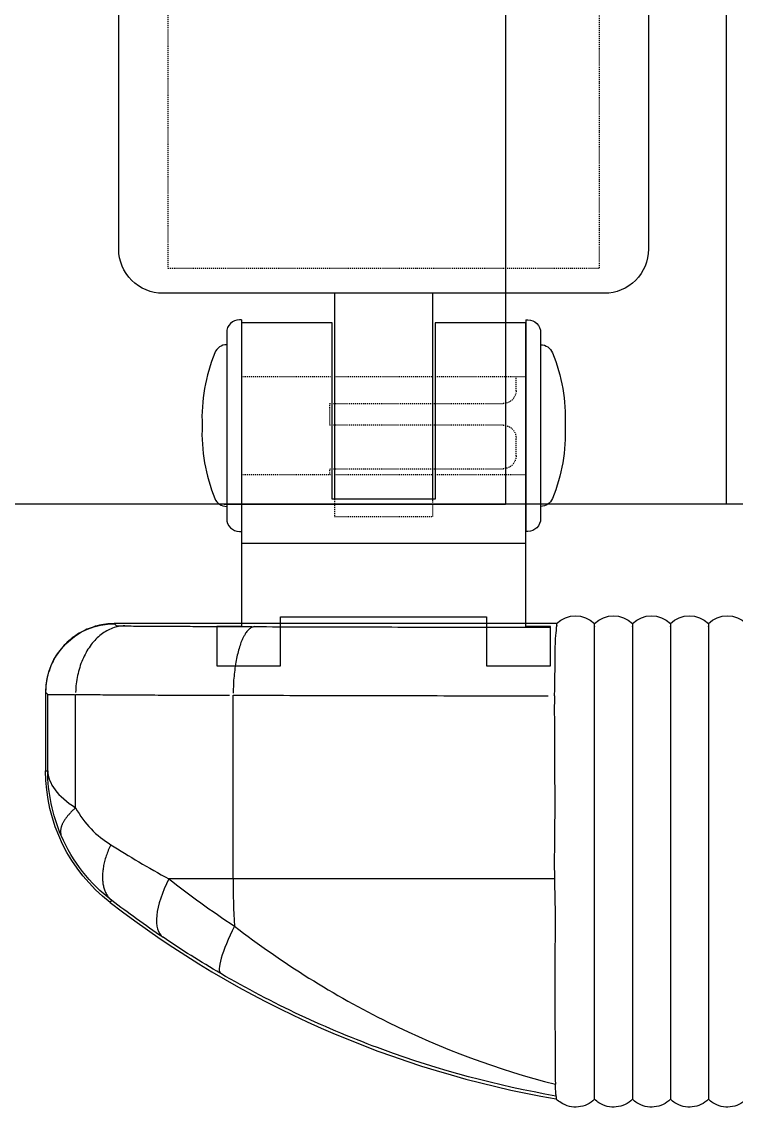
# Model space of a CAD drawing. Header units: millimetres. Extents: x -105683 to 94728, y -31127 to 151123.
# Drawn here: x -2346.8 to -2274, y -6086.6 to -5975.8 of the extents above; entities that cross this region are included whole.
import ezdxf

# ---------------------------------------------------------------- set-up
doc = ezdxf.new("R2010")
doc.units = ezdxf.units.MM
doc.linetypes.add('xr_plan$0$AXR-B3F$0$HIDDEN', pattern=[0.375, 0.25, -0.125])
doc.layers.add('e-plan', color=9, linetype='Continuous')

# ---------------------------------------------------------------- blocks, each defined once
blk = doc.blocks.new('xr_plan$0$AXR-B3F$0$A$C4A476E5C')
at = {"layer": 'e-plan'}
for points in [[(20.25, 16, 0.306902), (19.43, 17.21, 0.108318), (12, 18.5, 0.10812), (4.57, 17.21, 0.306686), (3.75, 16)], [(22.8, 14.5), (22.8, 14.7, 0.414214), (21.5, 16), (2.5, 16, 0.414214), (1.2, 14.7), (1.2, 14.5)], [(22.8, -14.5), (22.8, -14.7, -0.414214), (21.5, -16), (2.5, -16, -0.414214), (1.2, -14.7), (1.2, -14.5)], [(20.25, -16, -0.306902), (19.43, -17.21, -0.108318), (12, -18.5, -0.10812), (4.57, -17.21, -0.306686), (3.75, -16)]]:
    blk.add_lwpolyline(points, format="xyb", dxfattribs=at)
for points in [[(-8.5, 14.5), (22.5, 14.5), (22.5, 5.25), (4.5, 5.25), (4.5, -5.25), (22.5, -5.25), (22.5, -14.5), (-8.5, -14.5), (-8.5, -17), (-12.5, -17), (-12.5, -10.5), (-7.5, -10.5), (-7.5, 0), (-7.5, 10.5), (-12.5, 10.5), (-12.5, 17), (-8.5, 17), (-8.5, 14.5), (-8.5, 17)], [(0, -14.5), (0, 14.5)], [(22.8, 14.5), (1.2, 14.5)], [(4.5, 5), (25.5, 5)], [(25.5, -5), (4.5, -5)], [(22.8, -14.5), (1.2, -14.5)]]:
    blk.add_lwpolyline(points, dxfattribs=at)
at = {"layer": 'e-plan', "linetype": 'xr_plan$0$AXR-B3F$0$HIDDEN', "ltscale": 0.08}
for points in [[(7.01, 5.25), (7.01, 14.5)], [(17, 5.25), (17, 14.5)], [(4.5, -5), (2.74, -5), (2.74, 5), (4.5, 5)], [(7, -5), (7, 5)], [(17, -5), (17, 5)], [(7.01, -14.5), (7.01, -5.25)], [(17, -14.5), (17, -5.25)]]:
    blk.add_lwpolyline(points, dxfattribs=at)
blk.add_lwpolyline([(7, -5.5), (7.6, -5.5), (7.6, 12.2, -0.414214), (8.9, 13.5), (10.73, 13.5, -0.414214), (12.03, 12.2), (12.03, -5.5), (14.26, -5.5), (14.26, 12.2, -0.414214), (15.56, 13.5), (17, 13.5)], format="xyb", dxfattribs=at)
blk = doc.blocks.new('xr_plan$0$AXR-B3F$0$A$C60F43BED')
at = {"layer": 'e-plan'}
blk.add_lwpolyline([(-10.06, 27), (-35.56, 27, 0.414214), (-40.06, 22.5), (-40.06, -22.5, 0.414214), (-35.56, -27), (-10.06, -27)], format="xyb", dxfattribs=at)
blk.add_lwpolyline([(-10.06, -27), (-10.06, 27)], dxfattribs=at)
at = {"layer": 'e-plan', "linetype": 'xr_plan$0$AXR-B3F$0$HIDDEN', "ltscale": 0.08}
for points in [[(-10.06, -22), (-37.5, -22), (-37.5, 22), (-10.06, 22)], [(-10.06, 22), (0, 22), (0, -22), (-10.06, -22)]]:
    blk.add_lwpolyline(points, dxfattribs=at)
blk = doc.blocks.new('Xref-지하1층')
at = {"layer": 'e-plan'}
for p, q in [((1227.5, 8680), (1227.5, 5880)), ((1227.5, 8680), (1227.5, 5880)), ((1250, 8680), (1250, 5880)), ((1250, 8680), (1250, 5880)), ((2600, 5880), (-100, 5880)), ((1198.83, 5880), (1227.5, 5880))]:
    blk.add_line(p, q, dxfattribs=at)
at = {"layer": 'e-plan', "linetype": 'Continuous'}
for p, q in [((1187.63, 5867.8), (1187.85, 5867.58)), ((1232.72, 5867.8), (1187.63, 5867.8)), ((1180.85, 5860.58), (1180.63, 5860.8)), ((1180.63, 5860.8), (1180.63, 5852.78)), ((1180.85, 5852.78), (1180.85, 5860.58)), ((1183.69, 5849.01), (1183.69, 5860.56)), ((1199.75, 5841.74), (1199.75, 5860.49))]:
    blk.add_line(p, q, dxfattribs=at)
for points in [[(1187.63, 5867.8, 0), (1187.41, 5867.79, 0), (1187.19, 5867.78, 0), (1186.97, 5867.77, 0), (1186.76, 5867.74, 0), (1186.54, 5867.71, 0), (1186.32, 5867.67, 0), (1186.11, 5867.63, 0), (1185.89, 5867.58, 0), (1185.68, 5867.52, 0), (1185.47, 5867.45, 0), (1185.26, 5867.38, 0), (1185.06, 5867.31, 0), (1184.85, 5867.22, 0), (1184.65, 5867.13, 0), (1184.45, 5867.03, 0), (1184.26, 5866.93, 0), (1184.07, 5866.82, 0), (1183.88, 5866.71, 0), (1183.7, 5866.59, 0), (1183.52, 5866.46, 0), (1183.34, 5866.33, 0), (1183.17, 5866.19, 0), (1183, 5866.05, 0), (1182.84, 5865.9, 0), (1182.68, 5865.75, 0), (1182.53, 5865.59, 0), (1182.38, 5865.43, 0), (1182.24, 5865.26, 0), (1182.1, 5865.09, 0), (1181.97, 5864.91, 0), (1181.84, 5864.73, 0), (1181.72, 5864.55, 0), (1181.61, 5864.36, 0), (1181.5, 5864.17, 0), (1181.4, 5863.98, 0), (1181.3, 5863.78, 0), (1181.21, 5863.58, 0), (1181.12, 5863.37, 0), (1181.05, 5863.17, 0), (1180.98, 5862.96, 0), (1180.91, 5862.75, 0), (1180.85, 5862.54, 0), (1180.8, 5862.32, 0), (1180.76, 5862.11, 0), (1180.72, 5861.89, 0), (1180.69, 5861.68, 0), (1180.66, 5861.46, 0), (1180.65, 5861.24, 0), (1180.64, 5861.02, 0)], [(1188.7, 5867.56, 0), (1188.54, 5867.56, 0), (1188.39, 5867.55, 0), (1188.23, 5867.53, 0), (1188.07, 5867.5, 0), (1187.92, 5867.47, 0), (1187.76, 5867.43, 0), (1187.61, 5867.39, 0), (1187.46, 5867.33, 0), (1187.31, 5867.27, 0), (1187.16, 5867.21, 0), (1187.01, 5867.14, 0), (1186.86, 5867.06, 0), (1186.72, 5866.97, 0), (1186.57, 5866.88, 0), (1186.43, 5866.79, 0), (1186.29, 5866.68, 0), (1186.16, 5866.57, 0), (1186.02, 5866.46, 0), (1185.89, 5866.34, 0), (1185.76, 5866.21, 0), (1185.64, 5866.08, 0), (1185.51, 5865.94, 0), (1185.39, 5865.8, 0), (1185.28, 5865.65, 0), (1185.17, 5865.5, 0), (1185.06, 5865.34, 0), (1184.95, 5865.18, 0), (1184.85, 5865.01, 0), (1184.75, 5864.84, 0), (1184.65, 5864.66, 0), (1184.56, 5864.48, 0), (1184.48, 5864.3, 0), (1184.39, 5864.11, 0), (1184.32, 5863.92, 0), (1184.24, 5863.73, 0), (1184.17, 5863.53, 0), (1184.11, 5863.33, 0), (1184.05, 5863.13, 0), (1183.99, 5862.92, 0), (1183.94, 5862.72, 0), (1183.89, 5862.51, 0), (1183.85, 5862.3, 0), (1183.81, 5862.08, 0), (1183.78, 5861.87, 0), (1183.75, 5861.65, 0), (1183.73, 5861.44, 0), (1183.71, 5861.22, 0), (1183.7, 5861, 0), (1183.69, 5860.78, 0)], [(1187.85, 5867.58, 0), (1187.85, 5867.58, 0), (1187.85, 5867.58, 0), (1187.85, 5867.58, 0), (1187.86, 5867.58, 0), (1187.86, 5867.58, 0), (1187.87, 5867.58, 0), (1187.87, 5867.58, 0), (1187.88, 5867.58, 0), (1187.88, 5867.58, 0), (1187.89, 5867.58, 0), (1187.9, 5867.58, 0), (1187.91, 5867.58, 0), (1187.91, 5867.57, 0), (1187.92, 5867.57, 0), (1187.93, 5867.57, 0), (1187.95, 5867.57, 0), (1187.96, 5867.57, 0), (1187.97, 5867.57, 0), (1187.98, 5867.57, 0), (1188, 5867.57, 0), (1188.01, 5867.57, 0), (1188.03, 5867.57, 0), (1188.04, 5867.57, 0), (1188.06, 5867.57, 0), (1188.08, 5867.57, 0), (1188.09, 5867.57, 0), (1188.11, 5867.57, 0), (1188.13, 5867.57, 0), (1188.15, 5867.57, 0), (1188.17, 5867.57, 0), (1188.19, 5867.57, 0), (1188.21, 5867.57, 0), (1188.24, 5867.57, 0), (1188.26, 5867.57, 0), (1188.28, 5867.57, 0), (1188.31, 5867.57, 0), (1188.33, 5867.57, 0), (1188.36, 5867.57, 0), (1188.38, 5867.57, 0), (1188.41, 5867.57, 0), (1188.43, 5867.56, 0), (1188.46, 5867.56, 0), (1188.49, 5867.56, 0), (1188.52, 5867.56, 0), (1188.55, 5867.56, 0), (1188.58, 5867.56, 0), (1188.61, 5867.56, 0), (1188.64, 5867.56, 0), (1188.67, 5867.56, 0)], [(1188.7, 5867.56, 0), (1188.92, 5867.56, 0), (1189.15, 5867.56, 0), (1189.37, 5867.56, 0), (1189.6, 5867.55, 0), (1189.83, 5867.55, 0), (1190.06, 5867.55, 0), (1190.29, 5867.55, 0), (1190.53, 5867.55, 0), (1190.77, 5867.55, 0), (1191.01, 5867.54, 0), (1191.25, 5867.54, 0), (1191.49, 5867.54, 0), (1191.74, 5867.54, 0), (1191.99, 5867.54, 0), (1192.24, 5867.53, 0), (1192.49, 5867.53, 0), (1192.74, 5867.53, 0), (1193, 5867.53, 0), (1193.25, 5867.53, 0), (1193.51, 5867.53, 0), (1193.77, 5867.52, 0), (1194.03, 5867.52, 0), (1194.3, 5867.52, 0), (1194.56, 5867.52, 0), (1194.83, 5867.52, 0), (1195.1, 5867.52, 0), (1195.37, 5867.52, 0), (1195.64, 5867.51, 0), (1195.91, 5867.51, 0), (1196.18, 5867.51, 0), (1196.46, 5867.51, 0), (1196.74, 5867.51, 0), (1197.02, 5867.51, 0), (1197.3, 5867.51, 0), (1197.58, 5867.51, 0), (1197.86, 5867.5, 0), (1198.15, 5867.5, 0), (1198.43, 5867.5, 0), (1198.72, 5867.5, 0), (1199.01, 5867.5, 0), (1199.3, 5867.5, 0), (1199.59, 5867.5, 0), (1199.88, 5867.5, 0), (1200.17, 5867.5, 0), (1200.47, 5867.49, 0), (1200.76, 5867.49, 0), (1201.06, 5867.49, 0), (1201.35, 5867.49, 0), (1201.65, 5867.49, 0)], [(1201.95, 5867.49, 0), (1201.88, 5867.48, 0), (1201.81, 5867.47, 0), (1201.74, 5867.45, 0), (1201.68, 5867.43, 0), (1201.61, 5867.4, 0), (1201.54, 5867.36, 0), (1201.47, 5867.31, 0), (1201.41, 5867.26, 0), (1201.34, 5867.2, 0), (1201.27, 5867.13, 0), (1201.21, 5867.06, 0), (1201.14, 5866.98, 0), (1201.08, 5866.9, 0), (1201.02, 5866.81, 0), (1200.96, 5866.71, 0), (1200.89, 5866.6, 0), (1200.83, 5866.5, 0), (1200.78, 5866.38, 0), (1200.72, 5866.26, 0), (1200.66, 5866.13, 0), (1200.61, 5866, 0), (1200.55, 5865.86, 0), (1200.5, 5865.72, 0), (1200.45, 5865.57, 0), (1200.4, 5865.42, 0), (1200.35, 5865.26, 0), (1200.3, 5865.1, 0), (1200.26, 5864.93, 0), (1200.22, 5864.76, 0), (1200.17, 5864.59, 0), (1200.13, 5864.41, 0), (1200.1, 5864.22, 0), (1200.06, 5864.04, 0), (1200.03, 5863.85, 0), (1199.99, 5863.65, 0), (1199.96, 5863.46, 0), (1199.93, 5863.26, 0), (1199.91, 5863.05, 0), (1199.88, 5862.85, 0), (1199.86, 5862.64, 0), (1199.84, 5862.43, 0), (1199.82, 5862.22, 0), (1199.8, 5862.01, 0), (1199.79, 5861.79, 0), (1199.78, 5861.58, 0), (1199.77, 5861.36, 0), (1199.76, 5861.15, 0), (1199.75, 5860.93, 0), (1199.75, 5860.71, 0)], [(1201.95, 5867.49, 0), (1202.55, 5867.49, 0), (1203.15, 5867.49, 0), (1203.75, 5867.48, 0), (1204.35, 5867.48, 0), (1204.95, 5867.48, 0), (1205.56, 5867.48, 0), (1206.16, 5867.48, 0), (1206.77, 5867.48, 0), (1207.37, 5867.47, 0), (1207.98, 5867.47, 0), (1208.58, 5867.47, 0), (1209.19, 5867.47, 0), (1209.8, 5867.47, 0), (1210.41, 5867.47, 0), (1211.02, 5867.47, 0), (1211.63, 5867.46, 0), (1212.24, 5867.46, 0), (1212.85, 5867.46, 0), (1213.46, 5867.46, 0), (1214.07, 5867.46, 0), (1214.69, 5867.46, 0), (1215.3, 5867.46, 0), (1215.91, 5867.46, 0), (1216.53, 5867.45, 0), (1217.15, 5867.45, 0), (1217.76, 5867.45, 0), (1218.38, 5867.45, 0), (1219, 5867.45, 0), (1219.61, 5867.45, 0), (1220.23, 5867.45, 0), (1220.85, 5867.45, 0), (1221.47, 5867.45, 0), (1222.09, 5867.44, 0), (1222.71, 5867.44, 0), (1223.33, 5867.44, 0), (1223.95, 5867.44, 0), (1224.57, 5867.44, 0), (1225.2, 5867.44, 0), (1225.82, 5867.44, 0), (1226.44, 5867.44, 0), (1227.06, 5867.44, 0), (1227.69, 5867.44, 0), (1228.31, 5867.44, 0), (1228.94, 5867.43, 0), (1229.56, 5867.43, 0), (1230.19, 5867.43, 0), (1230.81, 5867.43, 0), (1231.44, 5867.43, 0), (1232.06, 5867.43, 0)], [(1180.85, 5860.58, 0), (1180.85, 5860.58, 0), (1180.86, 5860.58, 0), (1180.86, 5860.58, 0), (1180.87, 5860.58, 0), (1180.89, 5860.58, 0), (1180.9, 5860.58, 0), (1180.92, 5860.58, 0), (1180.94, 5860.58, 0), (1180.96, 5860.58, 0), (1180.98, 5860.58, 0), (1181.01, 5860.58, 0), (1181.03, 5860.58, 0), (1181.06, 5860.58, 0), (1181.1, 5860.57, 0), (1181.13, 5860.57, 0), (1181.17, 5860.57, 0), (1181.21, 5860.57, 0), (1181.25, 5860.57, 0), (1181.29, 5860.57, 0), (1181.34, 5860.57, 0), (1181.39, 5860.57, 0), (1181.44, 5860.57, 0), (1181.49, 5860.57, 0), (1181.55, 5860.57, 0), (1181.6, 5860.57, 0), (1181.66, 5860.57, 0), (1181.72, 5860.57, 0), (1181.79, 5860.57, 0), (1181.85, 5860.57, 0), (1181.92, 5860.57, 0), (1181.99, 5860.57, 0), (1182.06, 5860.57, 0), (1182.14, 5860.57, 0), (1182.21, 5860.57, 0), (1182.29, 5860.57, 0), (1182.37, 5860.57, 0), (1182.45, 5860.57, 0), (1182.53, 5860.57, 0), (1182.62, 5860.57, 0), (1182.71, 5860.57, 0), (1182.8, 5860.57, 0), (1182.89, 5860.56, 0), (1182.98, 5860.56, 0), (1183.08, 5860.56, 0), (1183.17, 5860.56, 0), (1183.27, 5860.56, 0), (1183.37, 5860.56, 0), (1183.48, 5860.56, 0), (1183.58, 5860.56, 0)], [(1183.69, 5860.56, 0), (1183.95, 5860.56, 0), (1184.22, 5860.56, 0), (1184.5, 5860.56, 0), (1184.77, 5860.55, 0), (1185.05, 5860.55, 0), (1185.33, 5860.55, 0), (1185.62, 5860.55, 0), (1185.9, 5860.55, 0), (1186.19, 5860.55, 0), (1186.48, 5860.54, 0), (1186.78, 5860.54, 0), (1187.07, 5860.54, 0), (1187.37, 5860.54, 0), (1187.67, 5860.54, 0), (1187.97, 5860.53, 0), (1188.28, 5860.53, 0), (1188.58, 5860.53, 0), (1188.89, 5860.53, 0), (1189.2, 5860.53, 0), (1189.52, 5860.53, 0), (1189.83, 5860.53, 0), (1190.15, 5860.52, 0), (1190.47, 5860.52, 0), (1190.79, 5860.52, 0), (1191.11, 5860.52, 0), (1191.44, 5860.52, 0), (1191.76, 5860.52, 0), (1192.09, 5860.51, 0), (1192.42, 5860.51, 0), (1192.76, 5860.51, 0), (1193.09, 5860.51, 0), (1193.43, 5860.51, 0), (1193.77, 5860.51, 0), (1194.11, 5860.51, 0), (1194.45, 5860.51, 0), (1194.79, 5860.5, 0), (1195.13, 5860.5, 0), (1195.48, 5860.5, 0), (1195.83, 5860.5, 0), (1196.18, 5860.5, 0), (1196.53, 5860.5, 0), (1196.88, 5860.5, 0), (1197.23, 5860.5, 0), (1197.59, 5860.5, 0), (1197.95, 5860.49, 0), (1198.3, 5860.49, 0), (1198.66, 5860.49, 0), (1199.02, 5860.49, 0), (1199.38, 5860.49, 0)], [(1199.75, 5860.49, 0), (1200.39, 5860.49, 0), (1201.02, 5860.49, 0), (1201.66, 5860.48, 0), (1202.31, 5860.48, 0), (1202.95, 5860.48, 0), (1203.59, 5860.48, 0), (1204.23, 5860.48, 0), (1204.88, 5860.48, 0), (1205.52, 5860.47, 0), (1206.17, 5860.47, 0), (1206.81, 5860.47, 0), (1207.46, 5860.47, 0), (1208.11, 5860.47, 0), (1208.76, 5860.47, 0), (1209.41, 5860.47, 0), (1210.06, 5860.46, 0), (1210.71, 5860.46, 0), (1211.36, 5860.46, 0), (1212.01, 5860.46, 0), (1212.67, 5860.46, 0), (1213.32, 5860.46, 0), (1213.98, 5860.46, 0), (1214.63, 5860.46, 0), (1215.29, 5860.45, 0), (1215.94, 5860.45, 0), (1216.6, 5860.45, 0), (1217.26, 5860.45, 0), (1217.91, 5860.45, 0), (1218.57, 5860.45, 0), (1219.23, 5860.45, 0), (1219.89, 5860.45, 0), (1220.55, 5860.45, 0), (1221.21, 5860.44, 0), (1221.87, 5860.44, 0), (1222.54, 5860.44, 0), (1223.2, 5860.44, 0), (1223.86, 5860.44, 0), (1224.52, 5860.44, 0), (1225.19, 5860.44, 0), (1225.85, 5860.44, 0), (1226.52, 5860.44, 0), (1227.18, 5860.44, 0), (1227.85, 5860.44, 0), (1228.51, 5860.43, 0), (1229.18, 5860.43, 0), (1229.84, 5860.43, 0), (1230.51, 5860.43, 0), (1231.18, 5860.43, 0), (1231.85, 5860.43, 0)], [(1183.69, 5849.01, 0), (1183.61, 5848.94, 0), (1183.54, 5848.88, 0), (1183.48, 5848.81, 0), (1183.41, 5848.75, 0), (1183.34, 5848.68, 0), (1183.28, 5848.62, 0), (1183.22, 5848.56, 0), (1183.16, 5848.49, 0), (1183.1, 5848.43, 0), (1183.04, 5848.37, 0), (1182.99, 5848.3, 0), (1182.93, 5848.24, 0), (1182.88, 5848.18, 0), (1182.83, 5848.12, 0), (1182.78, 5848.05, 0), (1182.73, 5847.99, 0), (1182.69, 5847.93, 0), (1182.65, 5847.87, 0), (1182.6, 5847.81, 0), (1182.56, 5847.75, 0), (1182.53, 5847.69, 0), (1182.49, 5847.63, 0), (1182.45, 5847.57, 0), (1182.42, 5847.51, 0), (1182.39, 5847.45, 0), (1182.36, 5847.39, 0), (1182.33, 5847.33, 0), (1182.31, 5847.27, 0), (1182.29, 5847.22, 0), (1182.26, 5847.16, 0), (1182.24, 5847.1, 0), (1182.23, 5847.05, 0), (1182.21, 5846.99, 0), (1182.2, 5846.94, 0), (1182.18, 5846.89, 0), (1182.17, 5846.83, 0), (1182.17, 5846.78, 0), (1182.16, 5846.73, 0), (1182.15, 5846.68, 0), (1182.15, 5846.63, 0), (1182.15, 5846.58, 0), (1182.15, 5846.53, 0), (1182.15, 5846.48, 0), (1182.16, 5846.43, 0), (1182.17, 5846.39, 0), (1182.18, 5846.34, 0), (1182.19, 5846.29, 0), (1182.2, 5846.25, 0), (1182.21, 5846.21, 0)], [(1187.27, 5845.24, 0), (1187.2, 5845.1, 0), (1187.14, 5844.96, 0), (1187.08, 5844.81, 0), (1187.02, 5844.67, 0), (1186.96, 5844.52, 0), (1186.91, 5844.38, 0), (1186.86, 5844.24, 0), (1186.81, 5844.09, 0), (1186.77, 5843.95, 0), (1186.72, 5843.81, 0), (1186.68, 5843.67, 0), (1186.65, 5843.53, 0), (1186.61, 5843.39, 0), (1186.58, 5843.26, 0), (1186.55, 5843.12, 0), (1186.53, 5842.99, 0), (1186.51, 5842.85, 0), (1186.49, 5842.72, 0), (1186.47, 5842.59, 0), (1186.46, 5842.46, 0), (1186.44, 5842.33, 0), (1186.44, 5842.2, 0), (1186.43, 5842.08, 0), (1186.43, 5841.96, 0), (1186.43, 5841.83, 0), (1186.43, 5841.71, 0), (1186.44, 5841.6, 0), (1186.45, 5841.48, 0), (1186.46, 5841.37, 0), (1186.48, 5841.26, 0), (1186.49, 5841.15, 0), (1186.52, 5841.04, 0), (1186.54, 5840.94, 0), (1186.57, 5840.83, 0), (1186.6, 5840.73, 0), (1186.63, 5840.64, 0), (1186.66, 5840.54, 0), (1186.7, 5840.45, 0), (1186.74, 5840.36, 0), (1186.79, 5840.27, 0), (1186.83, 5840.19, 0), (1186.88, 5840.11, 0), (1186.93, 5840.03, 0), (1186.99, 5839.95, 0), (1187.04, 5839.88, 0), (1187.1, 5839.81, 0), (1187.17, 5839.74, 0), (1187.23, 5839.68, 0), (1187.3, 5839.61, 0)]]:
    blk.add_polyline3d(points, dxfattribs=at)
at = {"layer": 'e-plan', "linetype": 'Continuous', "extrusion": (1e-16, -2.22045e-32, -1)}
for centre, radius, start, end in [((-1234.65, 5865.84), 2.75, 45.2805, 134.7195), ((-1238.52, 5865.84), 2.75, 45.2805, 134.7195), ((-1242.39, 5865.84), 2.75, 45.2805, 134.7195), ((-1246.26, 5865.84), 2.75, 45.2805, 134.7195), ((-1250.13, 5865.84), 2.75, 45.2805, 134.7195), ((-1197.63, 5852.78), 17, 307.8193, 0)]:
    blk.add_arc(centre, radius, start, end, dxfattribs=at)
at = {"layer": 'e-plan', "linetype": 'Continuous', "extrusion": (-0.008726, 0.008726, -0.999924)}
blk.add_arc((-1187.59, 5860.66, 40.08), 7, 0, 89.9956, dxfattribs=at)
at = {"layer": 'e-plan', "linetype": 'Continuous'}
blk.add_arc((1250.13, 5920.42), 102.62, 232.1807, 260.2103, dxfattribs=at)
for points, knots in [([(1232.51, 5860.43), (1232.59, 5862.27), (1232.54, 5864.08), (1232.61, 5866.65), (1232.79, 5867.41), (1232.69, 5867.43)], [0, 0, 0, 0, 0.5, 0.5, 1, 1, 1, 1]), ([(1232.72, 5867.8), (1232.72, 5867.74), (1232.73, 5867.68), (1232.73, 5867.58), (1232.72, 5867.55), (1232.71, 5867.51), (1232.7, 5867.49), (1232.7, 5867.47), (1232.7, 5867.46), (1232.68, 5867.45), (1232.64, 5867.44), (1232.69, 5867.43)], [0, 0, 0, 0, 0.5, 0.5, 0.75, 0.75, 0.875, 0.875, 0.9375, 0.9375, 1, 1, 1, 1]), ([(1236.59, 5819.26), (1236.59, 5819.31), (1236.59, 5819.38), (1236.59, 5819.47), (1236.59, 5819.5), (1236.59, 5819.53), (1236.59, 5819.49), (1236.59, 5819.69), (1236.59, 5820.18), (1236.59, 5820.86), (1236.59, 5821.88), (1236.59, 5824.6), (1236.59, 5829.62), (1236.59, 5836.39), (1236.59, 5842), (1236.59, 5847.62), (1236.59, 5853.24), (1236.59, 5858.16), (1236.59, 5860.97), (1236.59, 5863.74), (1236.59, 5866.63), (1236.59, 5867.54), (1236.59, 5867.47), (1236.59, 5867.49), (1236.59, 5867.56), (1236.59, 5867.7), (1236.59, 5867.8)], [0, 0, 0, 0, 0.125, 0.1875, 0.21875, 0.234375, 0.25, 0.265625, 0.273438, 0.28125, 0.296875, 0.3125, 0.375, 0.4375, 0.46875, 0.5, 0.5625, 0.59375, 0.609375, 0.625, 0.65625, 0.6875, 0.703125, 0.71875, 0.75, 1, 1, 1, 1]), ([(1240.46, 5867.8), (1240.46, 5867.7), (1240.46, 5867.56), (1240.46, 5867.49), (1240.46, 5867.47), (1240.46, 5867.54), (1240.46, 5866.63), (1240.46, 5863.74), (1240.46, 5860.97), (1240.46, 5858.16), (1240.46, 5853.24), (1240.46, 5847.62), (1240.46, 5842), (1240.46, 5836.39), (1240.46, 5829.62), (1240.46, 5824.6), (1240.46, 5821.88), (1240.46, 5820.86), (1240.46, 5820.18), (1240.46, 5819.69), (1240.46, 5819.49), (1240.46, 5819.53), (1240.46, 5819.5), (1240.46, 5819.47), (1240.46, 5819.38), (1240.46, 5819.31), (1240.46, 5819.26)], [0, 0, 0, 0, 0.25, 0.28125, 0.296875, 0.3125, 0.34375, 0.375, 0.390625, 0.40625, 0.4375, 0.5, 0.53125, 0.5625, 0.625, 0.6875, 0.703125, 0.71875, 0.726563, 0.734375, 0.75, 0.765625, 0.78125, 0.8125, 0.875, 1, 1, 1, 1]), ([(1244.33, 5867.8), (1244.33, 5867.7), (1244.33, 5867.56), (1244.33, 5867.49), (1244.33, 5867.47), (1244.33, 5867.54), (1244.33, 5866.63), (1244.33, 5863.74), (1244.33, 5860.97), (1244.33, 5858.16), (1244.33, 5853.24), (1244.33, 5847.62), (1244.33, 5842), (1244.33, 5836.39), (1244.33, 5829.62), (1244.33, 5824.6), (1244.33, 5821.88), (1244.33, 5820.86), (1244.33, 5820.18), (1244.33, 5819.69), (1244.33, 5819.49), (1244.33, 5819.53), (1244.33, 5819.5), (1244.33, 5819.47), (1244.33, 5819.38), (1244.33, 5819.31), (1244.33, 5819.26)], [0, 0, 0, 0, 0.25, 0.28125, 0.296875, 0.3125, 0.34375, 0.375, 0.390625, 0.40625, 0.4375, 0.5, 0.53125, 0.5625, 0.625, 0.6875, 0.703125, 0.71875, 0.726563, 0.734375, 0.75, 0.765625, 0.78125, 0.8125, 0.875, 1, 1, 1, 1]), ([(1248.2, 5867.8), (1248.2, 5867.7), (1248.2, 5867.56), (1248.2, 5867.49), (1248.2, 5867.47), (1248.2, 5867.54), (1248.2, 5866.63), (1248.2, 5863.74), (1248.2, 5860.97), (1248.2, 5858.16), (1248.2, 5853.24), (1248.2, 5847.62), (1248.2, 5842), (1248.2, 5836.39), (1248.2, 5829.62), (1248.2, 5824.6), (1248.2, 5821.88), (1248.2, 5820.86), (1248.2, 5820.18), (1248.2, 5819.69), (1248.2, 5819.49), (1248.2, 5819.53), (1248.2, 5819.5), (1248.2, 5819.47), (1248.2, 5819.38), (1248.2, 5819.31), (1248.2, 5819.26)], [0, 0, 0, 0, 0.25, 0.28125, 0.296875, 0.3125, 0.34375, 0.375, 0.390625, 0.40625, 0.4375, 0.5, 0.53125, 0.5625, 0.625, 0.6875, 0.703125, 0.71875, 0.726563, 0.734375, 0.75, 0.765625, 0.78125, 0.8125, 0.875, 1, 1, 1, 1]), ([(1232.51, 5860.43), (1232.45, 5858.87), (1232.52, 5857.32), (1232.52, 5854.2), (1232.52, 5852.64), (1232.53, 5849.53), (1232.53, 5847.97), (1232.5, 5844.86), (1232.46, 5843.3), (1232.51, 5841.74)], [0, 0, 0, 0, 0.25, 0.25, 0.5, 0.5, 0.75, 0.75, 1, 1, 1, 1]), ([(1193.2, 5841.74), (1192.51, 5840.41), (1192.07, 5839.08), (1191.85, 5836.95), (1192.08, 5836.16), (1192.6, 5835.79)], [0, 0, 0, 0, 0.5, 0.5, 1, 1, 1, 1]), ([(1232.5, 5841.74), (1232.63, 5837.57), (1232.52, 5833.47), (1232.54, 5828.02), (1232.56, 5826.32), (1232.58, 5823.3), (1232.53, 5821.95), (1232.6, 5820.81)], [0, 0, 0, 0, 0.5, 0.5, 0.75, 0.75, 1, 1, 1, 1]), ([(1199.89, 5836.92), (1199.26, 5835.67), (1198.78, 5834.51), (1198.28, 5832.79), (1198.26, 5832.24), (1198.49, 5832.09)], [0, 0, 0, 0, 0.5, 0.5, 1, 1, 1, 1]), ([(1199.89, 5836.92), (1202.31, 5835.06), (1204.87, 5833.26), (1210.08, 5830.01), (1212.76, 5828.5), (1221.04, 5824.39), (1226.75, 5822.27), (1232.6, 5820.81)], [0, 0, 0, 0, 0.25, 0.25, 0.5, 0.5, 1, 1, 1, 1]), ([(1232.66, 5819.59), (1226.67, 5820.64), (1220.78, 5822.22), (1209.25, 5826.44), (1203.74, 5829.03), (1198.49, 5832.09)], [0, 0, 0, 0, 0.5, 0.5, 1, 1, 1, 1]), ([(1232.66, 5819.59), (1232.69, 5819.59), (1232.66, 5819.71), (1232.62, 5820.13), (1232.62, 5820.43), (1232.6, 5820.81)], [0, 0, 0, 0, 0.5, 0.5, 1, 1, 1, 1]), ([(1232.66, 5819.59), (1232.6, 5819.59), (1232.67, 5819.57), (1232.67, 5819.54), (1232.67, 5819.53), (1232.68, 5819.49), (1232.68, 5819.47), (1232.68, 5819.39), (1232.68, 5819.34), (1232.68, 5819.29)], [0, 0, 0, 0, 0.125, 0.125, 0.25, 0.25, 0.5, 0.5, 1, 1, 1, 1]), ([(1236.59, 5819.26), (1236.37, 5819.04), (1236.11, 5818.86), (1235.83, 5818.73), (1235.55, 5818.6), (1235.25, 5818.51), (1234.94, 5818.48), (1234.64, 5818.44), (1234.32, 5818.46), (1234.02, 5818.54), (1233.72, 5818.61), (1233.43, 5818.73), (1233.17, 5818.9), (1233, 5819.01), (1232.83, 5819.14), (1232.68, 5819.29)], [0, 0, 0, 0, 0.213706, 0.213706, 0.213706, 0.427411, 0.427411, 0.427411, 0.641117, 0.641117, 0.641117, 0.854822, 0.854822, 0.854822, 1, 1, 1, 1]), ([(1240.46, 5819.26), (1240.24, 5819.04), (1239.98, 5818.86), (1239.7, 5818.73), (1239.42, 5818.6), (1239.12, 5818.51), (1238.81, 5818.48), (1238.51, 5818.44), (1238.19, 5818.46), (1237.89, 5818.54), (1237.59, 5818.61), (1237.3, 5818.73), (1237.04, 5818.9), (1236.88, 5819), (1236.73, 5819.12), (1236.59, 5819.26)], [0, 0, 0, 0, 0.216293, 0.216293, 0.216293, 0.432586, 0.432586, 0.432586, 0.648879, 0.648879, 0.648879, 0.865171, 0.865171, 0.865171, 1, 1, 1, 1]), ([(1244.33, 5819.26), (1244.11, 5819.04), (1243.85, 5818.86), (1243.57, 5818.73), (1243.29, 5818.6), (1242.99, 5818.51), (1242.68, 5818.48), (1242.38, 5818.44), (1242.06, 5818.46), (1241.76, 5818.54), (1241.46, 5818.61), (1241.17, 5818.73), (1240.91, 5818.9), (1240.75, 5819), (1240.6, 5819.12), (1240.46, 5819.26)], [0, 0, 0, 0, 0.216293, 0.216293, 0.216293, 0.432586, 0.432586, 0.432586, 0.648879, 0.648879, 0.648879, 0.865171, 0.865171, 0.865171, 1, 1, 1, 1]), ([(1248.2, 5819.26), (1247.98, 5819.04), (1247.72, 5818.86), (1247.44, 5818.73), (1247.16, 5818.6), (1246.86, 5818.51), (1246.55, 5818.48), (1246.25, 5818.44), (1245.93, 5818.46), (1245.63, 5818.54), (1245.33, 5818.61), (1245.04, 5818.73), (1244.78, 5818.9), (1244.62, 5819), (1244.47, 5819.12), (1244.33, 5819.26)], [0, 0, 0, 0, 0.216293, 0.216293, 0.216293, 0.432586, 0.432586, 0.432586, 0.648879, 0.648879, 0.648879, 0.865171, 0.865171, 0.865171, 1, 1, 1, 1]), ([(1252.07, 5819.26), (1251.85, 5819.04), (1251.59, 5818.86), (1251.31, 5818.73), (1251.03, 5818.6), (1250.73, 5818.51), (1250.42, 5818.48), (1250.12, 5818.44), (1249.8, 5818.46), (1249.5, 5818.54), (1249.2, 5818.61), (1248.91, 5818.73), (1248.65, 5818.9), (1248.49, 5819), (1248.34, 5819.12), (1248.2, 5819.26)], [0, 0, 0, 0, 0.216293, 0.216293, 0.216293, 0.432586, 0.432586, 0.432586, 0.648879, 0.648879, 0.648879, 0.865171, 0.865171, 0.865171, 1, 1, 1, 1])]:
    blk.add_open_spline(points, degree=3, knots=knots, dxfattribs=at)
for points in [[(1180.63, 5852.78), (1180.71, 5852.78), (1180.78, 5852.78), (1180.85, 5852.78)], [(1182.23, 5846.16), (1181.31, 5848.28), (1180.86, 5850.54), (1180.85, 5852.78)], [(1180.85, 5852.78), (1180.87, 5851.49), (1181.87, 5850.18), (1183.69, 5849.01)], [(1183.69, 5849.01), (1184.57, 5847.34), (1185.82, 5846.16), (1187.27, 5845.24)], [(1187.37, 5839.56), (1185.15, 5841.27), (1183.38, 5843.49), (1182.23, 5846.16)], [(1187.27, 5845.24), (1189.13, 5844.07), (1191.1, 5842.9), (1193.2, 5841.74)], [(1193.2, 5841.74), (1195.27, 5840.12), (1197.54, 5838.49), (1199.89, 5836.92)], [(1199.75, 5841.74), (1197.49, 5841.74), (1195.29, 5841.74), (1193.2, 5841.74)], [(1232.51, 5841.74), (1221.38, 5841.74), (1210.38, 5841.74), (1199.75, 5841.74)], [(1199.75, 5841.74), (1199.75, 5840.17), (1199.79, 5838.54), (1199.89, 5836.92)], [(1187.21, 5839.35), (1187.26, 5839.42), (1187.31, 5839.49), (1187.37, 5839.56)], [(1192.6, 5835.79), (1190.76, 5837.03), (1189.01, 5838.29), (1187.37, 5839.56)], [(1198.49, 5832.09), (1196.42, 5833.3), (1194.46, 5834.53), (1192.6, 5835.79)]]:
    blk.add_open_spline(points, degree=3, dxfattribs=at)
at = {"layer": 'e-plan', "xscale": -1, "rotation": 270}
for name, p in [('xr_plan$0$AXR-B3F$0$A$C60F43BED', (1215.09, 5941.56)), ('xr_plan$0$AXR-B3F$0$A$C4A476E5C', (1215.09, 5876))]:
    blk.add_blockref(name, p, dxfattribs=at)

msp = doc.modelspace()

# ---------------------------------------------------------------- block references
at = {"layer": 'e-plan'}
msp.add_blockref('Xref-지하1층', (-3525, -11905), dxfattribs=at)

doc.saveas('drawing.dxf')
